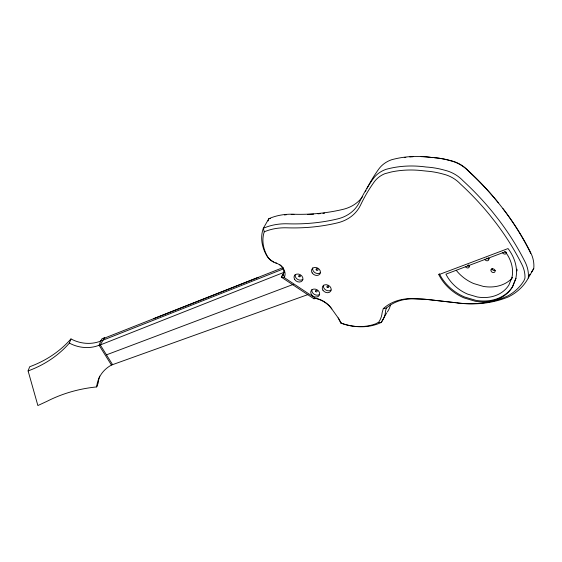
<?xml version="1.0" encoding="UTF-8"?>
<svg xmlns="http://www.w3.org/2000/svg" width="562" height="562" viewBox="0 0 562 562"><rect width="100%" height="100%" fill="white"/><g stroke="black" fill="none" stroke-linecap="round" stroke-linejoin="round"><path stroke-width="0.84" d="M492.045 268.467L492.059 268.397A2.192 1.77 29.8 0 0 493.141 270.224L493.654 270.477A2.192 1.77 29.8 0 0 495.234 270.519M362.715 196.398A44.328 35.82 29.8 0 1 343.094 209.345A194.438 157.107 29.8 0 1 293.231 214.227A60.9 49.203 29.8 0 0 268.805 218.723L263.325 228.298L264.259 231.832L263.81 233.258A37.956 30.664 29.8 0 0 267.098 255.829L268.762 258.436A13.081 10.566 29.8 0 0 275.176 262.805L277.797 263.768A11.331 9.161 29.8 0 1 284.625 276.764L284.344 277.649L315.689 298.422L317.045 298.752A23.232 18.771 29.8 0 1 330.625 307.407L331.84 308.938M307.941 294.572L111.445 365.061A35.35 30.671 20.7 0 0 96.699 386.916A143.071 124.139 20.7 0 0 47.103 401.268L37.872 405.546L28.1 370.92L29.674 366.74A116.376 100.977 20.7 0 0 70.96 338.921A32.427 28.135 20.7 0 0 100.668 341.078L283.543 268.847M28.1 370.92A116.376 100.977 20.7 0 0 69.379 343.101L70.96 338.921M100.668 341.078L99.095 345.258L111.445 365.061M96.699 386.916L98.273 382.736A35.35 30.671 20.7 0 1 99.706 376.118M434.468 157.732A74.444 60.148 29.8 0 1 451.131 160.767L453.309 161.357A27.903 22.543 29.8 0 1 466.446 168.958L468.069 170.574A256.279 207.069 29.8 0 1 497.7 201.99L503.721 209.633A258.436 208.818 29.8 0 1 530.556 252.366A35.027 28.304 29.8 0 1 533.76 268.488L528.28 278.057A65.459 52.891 29.8 0 1 508.21 296.982A104.897 84.757 29.8 0 1 457.897 303.002L428.103 299.546A107.251 86.66 29.8 0 0 419.645 298.914L413.688 298.682A49.449 39.951 29.8 0 0 385.553 306.733L383.312 308.573L382.153 312.676A30.236 24.433 29.8 0 1 378.697 322.174L375.922 323.698A48.859 39.48 29.8 0 1 343.515 324.063L340.755 322.925L338.127 317.923M455.466 302.651L429.354 299.715A104.961 84.806 29.8 0 0 418.325 299.026L415.121 298.865A47.039 38.005 29.8 0 0 386.48 308.046L385.665 310.196A32.68 26.407 29.8 0 1 381.191 322.469L378.345 322.658M513.268 285.124L512.755 286.409A42.684 34.486 29.8 0 1 475.824 300.34L464.577 296.996A42.684 34.486 29.8 0 1 439.351 273.743L438.824 274.663A42.684 34.486 29.8 0 0 464.05 297.916L475.297 301.26A42.684 34.486 29.8 0 0 512.228 287.33L515.832 278.387A42.684 34.486 29.8 0 0 508.041 248.559L438.824 274.663M513.528 284.484L516.042 278.246M100.682 341.05L102.024 338.71L104.342 337.832L104.799 338.605M104.342 337.832L100.289 344.942L99.095 345.258A32.427 28.135 20.7 0 1 69.379 343.101M283.206 267.519L104.103 338.261M284.295 271.931L281.309 277.143L313.891 298.738L316.069 298.401A20.787 16.797 29.8 0 1 324.478 301.836M386.677 312.901L381.191 322.469A51.304 41.455 29.8 0 1 340.755 322.925M279.454 264.421A8.887 7.18 29.8 0 1 282.939 274.973L281.309 277.143L284.344 277.649M264.259 231.832L265.32 231.382A58.504 47.271 29.8 0 1 287.034 227.814A196.862 159.06 29.8 0 0 337.509 222.861A46.751 37.773 29.8 0 0 359.483 207.146L360.593 205.025A226.416 182.945 29.8 0 1 374.187 181.947A34.127 27.573 29.8 0 1 384.829 173.714L391.187 172.007A97.472 78.757 29.8 0 1 419.266 170.363L426.79 171.136A74.444 60.148 29.8 0 1 443.453 174.164L445.631 174.761A27.903 22.543 29.8 0 1 458.775 182.362L460.397 183.971A256.279 207.069 29.8 0 1 490.022 215.387L495.291 222.074A255.977 206.83 29.8 0 1 521.873 264.4A32.589 26.337 29.8 0 1 524.957 278.176L523.946 280.705A63.014 50.917 29.8 0 1 507.781 295.935L501.796 298.499A102.453 82.783 29.8 0 1 456.695 302.841M181.744 307.59L194.347 302.616M194.719 302.468L206.584 297.783M206.957 297.628L218.119 293.224M218.499 293.076L229.015 288.917M229.394 288.77L239.307 284.857M239.679 284.709L249.043 281.007M284.098 272.303L100.289 344.942L112.639 364.752M249.416 280.86L258.267 277.368M153.426 318.766L167.617 313.175M167.982 313.013L181.371 307.737M106.464 354.847L293.392 284.358M313.891 298.738L316.069 298.401M383.312 308.573L386.48 308.046M270.371 218.576L268.805 218.723A40.401 32.638 29.8 0 0 268.109 220.943M432.881 157.627L426.944 156.96A97.472 78.757 29.8 0 0 421.17 156.643M504.613 251.762L505.119 252.015A2.178 1.756 29.8 0 0 506.2 252.169M282.939 274.973L284.625 276.764M341.274 323.291L339.005 319.061L331.074 307.962A20.787 16.797 29.8 0 0 324.991 302.173M319.553 294.397A4.679 3.779 29.8 0 1 314.165 294.263A4.679 3.779 29.8 0 1 311.952 289.5M331.067 290.048A4.679 3.779 29.8 0 1 325.679 289.922A4.679 3.779 29.8 0 1 323.466 285.159M404.282 157.627A97.472 78.757 29.8 0 1 405.848 157.409M409.817 156.974A97.472 78.757 29.8 0 1 413.028 156.742M276.722 263.142A15.518 12.54 29.8 0 1 275.745 262.819M273.842 261.99A15.518 12.54 29.8 0 1 267.484 256.855A40.401 32.638 29.8 0 1 263.325 228.298A60.9 49.203 29.8 0 1 287.751 223.802A194.438 157.107 29.8 0 0 337.614 218.913A44.328 35.82 29.8 0 0 359.532 201.976A228.755 184.835 29.8 0 1 373.259 178.674A36.544 29.526 29.8 0 1 385.961 169.366A99.917 80.731 29.8 0 1 426.101 167.019A76.811 62.066 29.8 0 1 444.844 170.251A30.348 24.517 29.8 0 1 463.067 180.788A258.436 208.818 29.8 0 1 492.916 212.457L498.241 219.201A258.436 208.818 29.8 0 1 525.077 261.934A35.027 28.304 29.8 0 1 528.28 278.057M533.76 268.488A65.459 52.891 29.8 0 1 531.364 272.394M530.015 274.249A65.459 52.891 29.8 0 1 529.06 275.443M390.478 305.047A32.68 26.407 29.8 0 1 387.323 312.015M498.403 202.882A258.436 208.818 29.8 0 0 468.546 171.22A30.348 24.517 29.8 0 0 450.324 160.676A76.811 62.066 29.8 0 0 431.588 157.451A99.917 80.731 29.8 0 0 391.44 159.798A36.544 29.526 29.8 0 0 378.739 169.099A228.755 184.835 29.8 0 0 367.007 188.354M502.969 208.678A255.977 206.83 29.8 0 1 529.552 250.996A32.589 26.337 29.8 0 1 530.661 253.469M320.319 272.774A4.679 3.779 29.8 0 1 314.938 272.64A4.679 3.779 29.8 0 1 312.725 267.877M302.827 279.37A4.679 3.779 29.8 0 1 297.438 279.244A4.679 3.779 29.8 0 1 295.226 274.481M516.984 269.191A42.684 34.486 29.8 0 1 517.04 270.884M512.467 277.769A36.6 29.575 29.8 0 1 483.278 286.395L473.633 283.529A36.6 29.575 29.8 0 1 456.323 270.406M465.694 266.866A2.023 1.637 29.8 0 0 467.647 267.983A2.023 1.637 29.8 0 0 469.228 266.95L469.277 266.514A2.023 1.637 29.8 0 0 468.265 264.885M488.195 257.81A2.192 1.77 29.8 0 1 487.844 260.677A2.192 1.77 29.8 0 1 484.746 259.117M506.594 252.514A2.178 1.756 29.8 0 1 504.023 253.933L503.517 253.673A2.178 1.756 29.8 0 1 502.512 252.415M489.369 258.527A2.192 1.77 29.8 0 1 486.404 258.113M469.453 265.952A2.023 1.637 29.8 0 1 467.514 265.678M365.335 191.726A228.755 184.835 29.8 0 1 365.995 190.37M324.646 213.131A196.862 159.06 29.8 0 1 322.967 213.328M320.445 213.595A196.862 159.06 29.8 0 1 317.902 213.827M313.652 214.136A196.862 159.06 29.8 0 1 307.66 214.417M284.407 214.972A58.504 47.271 29.8 0 1 286.416 214.719M291.2 214.396A58.504 47.271 29.8 0 1 293.996 214.396M491.012 269.908L490.949 270.378A2.192 1.77 29.8 0 0 492.045 272.134L492.558 272.394A2.192 1.77 29.8 0 0 495.08 271.439L495.136 270.968A2.192 1.77 29.8 0 0 494.047 269.212L493.534 268.959A2.192 1.77 29.8 0 0 491.012 269.908M511.982 277.354L508.891 285.018A36.6 29.575 29.8 0 1 477.222 296.968L467.577 294.102A36.6 29.575 29.8 0 1 445.947 274.158L505.301 251.776A36.6 29.575 29.8 0 1 511.982 277.354M311.39 294.495A4.679 3.779 29.8 0 0 319.139 295.584A4.679 3.779 29.8 0 0 315.092 289.079A4.679 3.779 29.8 0 0 311.39 294.495M315.577 291.411A0.892 0.724 29.8 0 0 317.059 291.622A0.892 0.724 29.8 0 0 316.287 290.378A0.892 0.724 29.8 0 0 315.577 291.411M322.904 290.147A4.679 3.779 29.8 0 0 330.653 291.242A4.679 3.779 29.8 0 0 326.606 284.737A4.679 3.779 29.8 0 0 322.904 290.147M298.893 276.378A0.843 0.681 29.8 0 0 300.284 276.574A0.843 0.681 29.8 0 0 299.56 275.401A0.843 0.681 29.8 0 0 298.893 276.378M294.664 279.469A4.679 3.779 29.8 0 0 302.412 280.564A4.679 3.779 29.8 0 0 298.366 274.059A4.679 3.779 29.8 0 0 294.664 279.469M312.156 272.872A4.679 3.779 29.8 0 0 319.911 273.968A4.679 3.779 29.8 0 0 315.865 267.463A4.679 3.779 29.8 0 0 312.156 272.872M327.077 287.077A0.913 0.738 29.8 0 0 328.587 287.287A0.913 0.738 29.8 0 0 327.794 286.023A0.913 0.738 29.8 0 0 327.077 287.077M316.23 269.837A1.026 0.829 29.8 0 0 317.937 270.076A1.026 0.829 29.8 0 0 317.045 268.643A1.026 0.829 29.8 0 0 316.23 269.837"/></g></svg>
